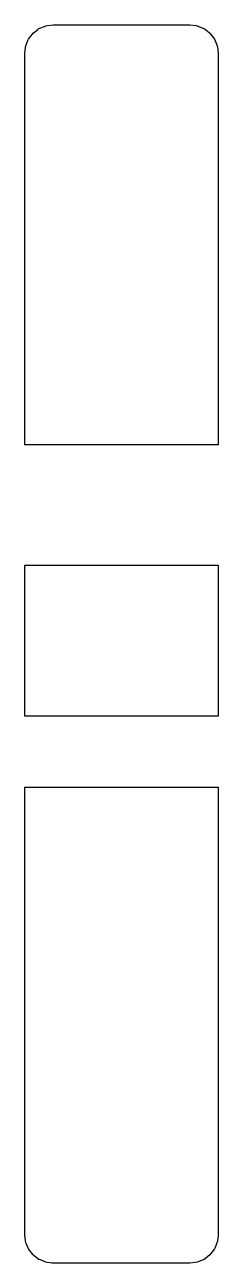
# Model space of a CAD drawing. Header units: metres. Extents: x 2.4 to 16, y -16 to 71.
import ezdxf

# ---------------------------------------------------------------- set-up
doc = ezdxf.new("R2010")
doc.units = ezdxf.units.M

msp = doc.modelspace()

# ---------------------------------------------------------------- linework, layer by layer
for p, q in [((2.986, 70.414), (3.313, 70.665)), ((3.313, 70.665), (3.4, 70.732)), ((3.313, 70.665), (3.313, 70.665)), ((3.4, 70.732), (3.781, 70.89)), ((3.781, 70.89), (3.882, 70.932)), ((3.882, 70.932), (3.992, 70.946)), ((3.992, 70.946), (4.4, 71)), ((4.4, 71), (7.793, 71)), ((7.793, 71), (13.605, 71)), ((13.605, 71), (14, 71)), ((14, 71), (14.441, 70.942)), ((14.441, 70.942), (14.518, 70.932)), ((14.518, 70.932), (14.928, 70.762)), ((14.928, 70.762), (15, 70.732)), ((15, 70.732), (15.353, 70.461)), ((2.468, 69.518), (2.626, 69.898)), ((2.626, 69.898), (2.668, 70)), ((2.668, 70), (2.919, 70.327)), ((2.919, 70.327), (2.986, 70.414)), ((15.353, 70.461), (15.414, 70.414)), ((15.414, 70.414), (15.685, 70.062)), ((15.685, 70.062), (15.732, 70)), ((15.732, 70), (15.902, 69.589)), ((2.4, 69), (2.454, 69.408)), ((2.4, 63.037), (2.4, 69)), ((2.454, 69.408), (2.468, 69.518)), ((15.902, 69.589), (15.932, 69.518)), ((15.932, 69.518), (15.942, 69.441)), ((15.942, 69.441), (16, 69)), ((16, 69), (16, 62.935)), ((2.4, 62.53), (2.4, 63.037)), ((16, 62.935), (16, 61.924)), ((2.4, 61.959), (2.4, 62.53)), ((2.4, 61.377), (2.4, 61.959)), ((16, 61.924), (16, 60.842)), ((2.4, 55.801), (2.4, 61.377)), ((16, 60.842), (16, 59.788)), ((16, 59.788), (16, 57.552)), ((16, 57.552), (16, 56.753)), ((16, 56.753), (16, 55.81)), ((2.4, 55.443), (2.4, 55.801)), ((16, 55.81), (16, 54.033)), ((2.4, 55.001), (2.4, 55.443)), ((2.4, 54.532), (2.4, 55.001)), ((2.4, 54.09), (2.4, 54.532)), ((2.4, 53.719), (2.4, 54.09)), ((16, 54.033), (16, 52.841)), ((2.4, 50.172), (2.4, 53.719)), ((16, 52.841), (16, 51.699)), ((16, 51.699), (16, 45.765)), ((2.4, 47.804), (2.4, 50.172)), ((2.4, 45.765), (2.4, 47.804)), ((2.4, 41.688), (2.4, 45.765)), ((16, 45.765), (16, 41.688)), ((2.4, 41.597), (2.4, 41.688)), ((2.4, 41.489), (2.4, 41.597)), ((15.688, 41.489), (2.4, 41.489)), ((16, 41.489), (15.688, 41.489)), ((16, 41.688), (16, 41.489)), ((2.4, 32.939), (2.4, 33.028)), ((2.4, 33.028), (2.712, 33.028)), ((2.4, 32.829), (2.4, 32.939)), ((2.4, 28.791), (2.4, 32.829)), ((2.712, 33.028), (16, 33.028)), ((16, 33.028), (16, 32.829)), ((16, 32.829), (16, 26.099)), ((2.4, 26.099), (2.4, 28.791)), ((2.4, 24.434), (2.4, 26.099)), ((16, 26.099), (16, 22.436)), ((16, 26.099), (16, 26.099)), ((2.4, 22.436), (2.4, 24.434)), ((10.248, 22.436), (2.4, 22.436)), ((16, 22.436), (10.248, 22.436)), ((2.4, 15.811), (2.4, 17.439)), ((2.4, 17.439), (8.152, 17.439)), ((8.152, 17.439), (16, 17.439)), ((16, 17.439), (16, 13.776)), ((2.4, 13.776), (2.4, 15.811)), ((2.4, 11.817), (2.4, 13.776)), ((16, 13.776), (16, 11.817)), ((2.4, 9.006), (2.4, 11.817)), ((16, 11.817), (16, 8.687)), ((2.4, 7.217), (2.4, 9.006)), ((16, 8.687), (16, 7.289)), ((2.4, 5.504), (2.4, 7.217)), ((16, 7.289), (16, 2.837)), ((2.4, 4.104), (2.4, 5.504)), ((2.4, 3.645), (2.4, 4.104)), ((2.4, 3.191), (2.4, 3.645)), ((2.4, -0.427), (2.4, 3.191)), ((16, 2.837), (16, 1.501)), ((16, 1.501), (16, 0.112)), ((16, 0.112), (16, -1.085)), ((2.4, -0.983), (2.4, -0.427)), ((2.4, -1.496), (2.4, -0.983)), ((2.4, -1.92), (2.4, -1.496)), ((16, -1.085), (16, -2.086)), ((16, -1.085), (16, -1.085)), ((2.4, -4.523), (2.4, -1.92)), ((16, -2.086), (16, -3.151)), ((16, -3.151), (16, -4.316)), ((16, -4.316), (16, -5.485)), ((2.4, -5.089), (2.4, -4.523)), ((2.4, -5.162), (2.4, -5.089)), ((2.4, -13.968), (2.4, -5.162)), ((16, -5.485), (16, -5.498)), ((16, -5.498), (16, -5.511)), ((16, -5.511), (16, -6.614)), ((16, -6.614), (16, -6.632)), ((16, -6.632), (16, -7.604)), ((16, -7.604), (16, -8.401)), ((16, -8.401), (16, -14)), ((2.4, -14), (2.4, -13.968)), ((2.455, -14.417), (2.4, -14)), ((2.468, -14.518), (2.455, -14.417)), ((2.507, -14.612), (2.468, -14.518)), ((2.668, -15), (2.507, -14.612)), ((15.932, -14.518), (15.777, -14.89)), ((15.947, -14.4), (15.932, -14.518)), ((15.994, -14.101), (15.947, -14.4)), ((16, -14), (15.994, -14.101)), ((2.73, -15.081), (2.668, -15)), ((2.986, -15.414), (2.73, -15.081)), ((3.067, -15.476), (2.986, -15.414)), ((3.401, -15.732), (3.067, -15.476)), ((15.095, -15.659), (15.001, -15.732)), ((15.414, -15.414), (15.095, -15.659)), ((15.486, -15.32), (15.414, -15.414)), ((15.732, -15), (15.486, -15.32)), ((15.777, -14.89), (15.732, -15)), ((3.495, -15.771), (3.401, -15.732)), ((3.882, -15.932), (3.495, -15.771)), ((3.983, -15.945), (3.882, -15.932)), ((4.192, -15.973), (3.983, -15.945)), ((4.305, -15.992), (4.192, -15.973)), ((4.4, -16), (4.305, -15.992)), ((8.109, -16), (4.4, -16)), ((14, -16), (8.109, -16)), ((14.4, -15.947), (14, -16)), ((14.518, -15.932), (14.4, -15.947)), ((14.627, -15.886), (14.518, -15.932)), ((15.001, -15.732), (14.627, -15.886))]:
    msp.add_line(p, q)

doc.saveas('drawing.dxf')
